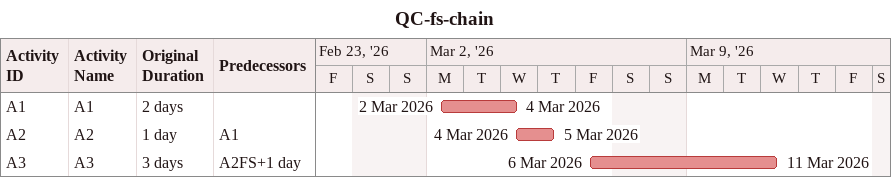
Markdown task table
QC-fs-chain

| ID | Task | Original duration | Start | Finish | Predecessors |
|---|---|---|---|---|---|
| A1 | A1 | 2d | 2026-03-02 | 2026-03-04 |  |
| A2 | A2 | 1d | 2026-03-04 | 2026-03-05 | A1 |
| A3 | A3 | 3d | 2026-03-06 | 2026-03-11 | A2FS+1d |
